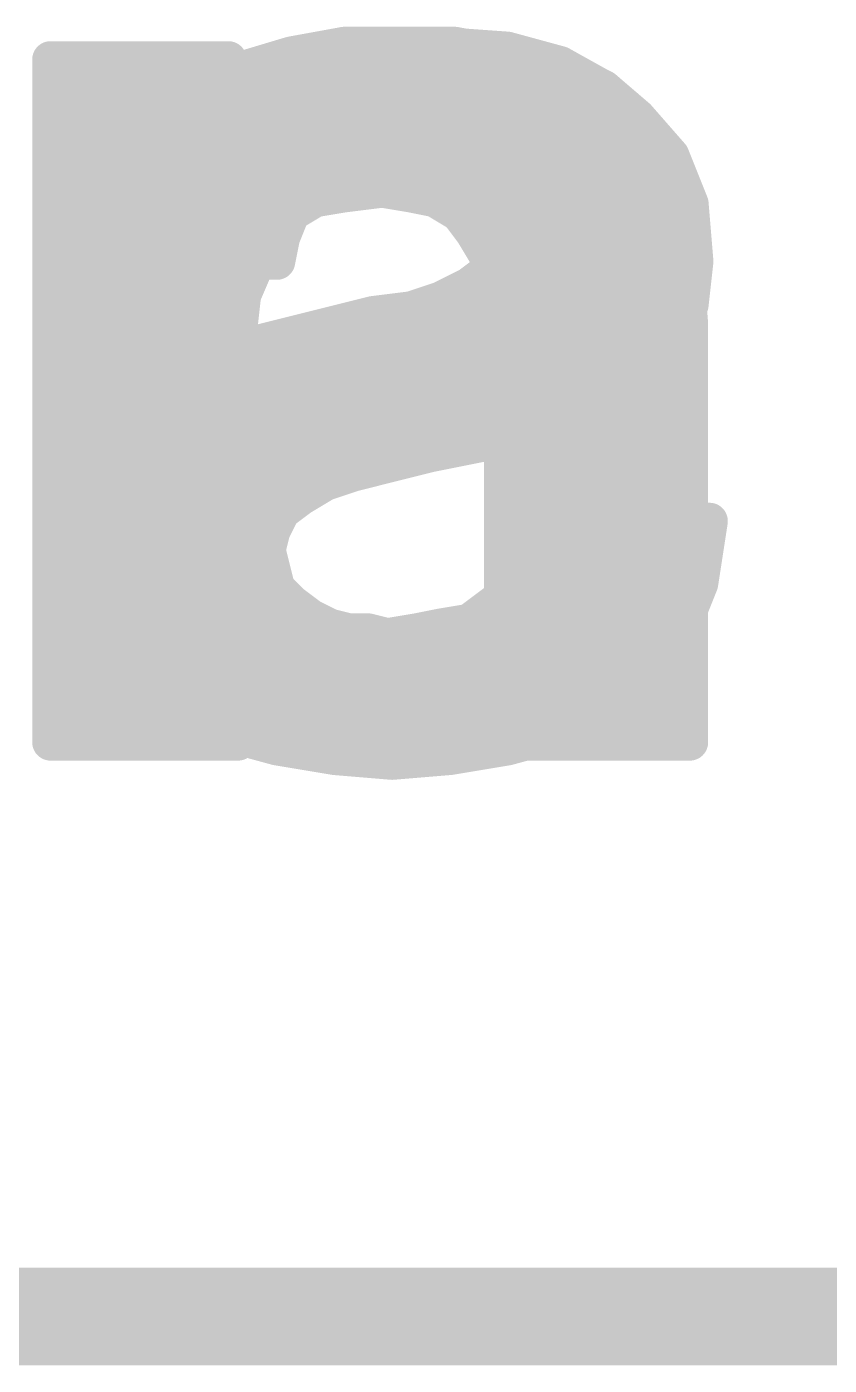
# Model space of a CAD drawing. Extents: x -22 to 88, y -20 to 45.
# Drawn here: x 19.222 to 20.891, y -0.102 to 2.682 of the extents above; entities that cross this region are included whole.
import ezdxf

# ---------------------------------------------------------------- set-up
doc = ezdxf.new("R2010")
doc.units = 0
for name, color, linetype in [('1', 12, 'CONTINUOUS'), ('16', 132, 'CONTINUOUS'), ('20', 53, 'CONTINUOUS'), ('21', 41, 'CONTINUOUS'), ('22', 40, 'CONTINUOUS')]:
    doc.layers.add(name, color=color, linetype=linetype)

msp = doc.modelspace()

# ---------------------------------------------------------------- linework, layer by layer
at = {"layer": '1', "const_width": 0.1524}
msp.add_lwpolyline([(28.752, 0), (1.778, 0)], dxfattribs=at)
at = {"layer": '16', "const_width": 0.1524}
msp.add_lwpolyline([(28.702, 0), (1.778, 0)], dxfattribs=at)
at = {"layer": '20', "const_width": 0.2032}
msp.add_lwpolyline([(28.702, 0), (1.778, 0)], dxfattribs=at)
at = {"layer": '21', "const_width": 0.0762}
for points in [[(19.961, 2.634), (20.021, 2.644)], [(20.021, 2.644), (20.081, 2.644)], [(20.081, 2.644), (20.221, 2.634)], [(19.271, 2.614), (19.641, 2.614)], [(19.271, 2.434), (19.271, 2.614)], [(19.641, 2.614), (19.641, 2.414)], [(19.841, 2.594), (19.901, 2.614)], [(19.901, 2.614), (19.961, 2.634)], [(20.221, 2.634), (20.331, 2.604)], [(19.271, 2.5908), (19.641, 2.5908)], [(19.781, 2.554), (19.841, 2.594)], [(19.8362, 2.5908), (20.3548, 2.5908)], [(20.331, 2.604), (20.421, 2.554)], [(19.731, 2.514), (19.781, 2.554)], [(20.421, 2.554), (20.491, 2.484)], [(19.271, 2.5146), (19.641, 2.5146)], [(19.691, 2.474), (19.731, 2.514)], [(19.7318, 2.5146), (20.4604, 2.5146)], [(19.651, 2.414), (19.691, 2.474)], [(20.491, 2.484), (20.541, 2.404)], [(19.271, 2.4384), (19.641, 2.4384)], [(19.271, 1.194), (19.271, 2.434)], [(19.641, 2.414), (19.651, 2.414)], [(19.6673, 2.4384), (20.5195, 2.4384)], [(20.541, 2.404), (20.571, 2.304)], [(19.271, 2.3622), (20.5535, 2.3622)], [(19.881, 2.334), (19.821, 2.324)], [(19.961, 2.344), (19.881, 2.334)], [(20.021, 2.334), (19.961, 2.344)], [(20.071, 2.324), (20.021, 2.334)], [(19.821, 2.324), (19.771, 2.294)], [(20.121, 2.294), (20.071, 2.324)], [(20.571, 2.304), (20.591, 2.194)], [(19.271, 2.286), (19.7646, 2.286)], [(19.771, 2.294), (19.731, 2.244)], [(20.151, 2.254), (20.121, 2.294)], [(20.127, 2.286), (20.5743, 2.286)], [(20.181, 2.204), (20.151, 2.254)], [(19.731, 2.244), (19.701, 2.194)], [(19.271, 2.2098), (19.7105, 2.2098)], [(19.701, 2.194), (19.671, 2.124)], [(20.1775, 2.2098), (20.5881, 2.2098)], [(20.191, 2.144), (20.181, 2.204)], [(20.591, 2.194), (20.601, 2.064)], [(19.271, 2.1336), (19.6751, 2.1336)], [(20.201, 2.074), (20.191, 2.144)], [(20.1925, 2.1336), (20.5956, 2.1336)], [(19.671, 2.124), (19.661, 2.034)], [(19.271, 2.0574), (19.6636, 2.0574)], [(20.211, 1.994), (20.201, 2.074)], [(20.2031, 2.0574), (20.601, 2.0574)], [(20.601, 2.064), (20.601, 1.194)], [(19.661, 2.034), (19.661, 1.194)], [(19.271, 1.9812), (19.661, 1.9812)], [(20.211, 1.194), (20.211, 1.994)], [(20.211, 1.9812), (20.601, 1.9812)], [(19.271, 1.905), (19.661, 1.905)], [(20.211, 1.905), (20.601, 1.905)], [(19.271, 1.8288), (19.661, 1.8288)], [(20.211, 1.8288), (20.601, 1.8288)], [(19.271, 1.7526), (19.661, 1.7526)], [(20.211, 1.7526), (20.601, 1.7526)], [(19.271, 1.6764), (19.661, 1.6764)], [(20.211, 1.6764), (20.601, 1.6764)], [(19.271, 1.6002), (19.661, 1.6002)], [(20.211, 1.6002), (20.601, 1.6002)], [(19.271, 1.524), (19.661, 1.524)], [(20.211, 1.524), (20.601, 1.524)], [(19.271, 1.4478), (19.661, 1.4478)], [(20.211, 1.4478), (20.601, 1.4478)], [(19.271, 1.3716), (19.661, 1.3716)], [(20.211, 1.3716), (20.601, 1.3716)], [(19.271, 1.2954), (19.661, 1.2954)], [(20.211, 1.2954), (20.601, 1.2954)], [(19.271, 1.2192), (19.661, 1.2192)], [(20.211, 1.2192), (20.601, 1.2192)], [(19.661, 1.194), (19.271, 1.194)], [(20.601, 1.194), (20.211, 1.194)]]:
    msp.add_lwpolyline(points, dxfattribs=at)
at = {"layer": '21', "const_width": 0.0381}
for points in [[(20.021, 2.6631, 1), (20.021, 2.625)], [(20.0241, 2.6252, 1), (20.0179, 2.6628)], [(20.0824, 2.663, 1), (20.0796, 2.625)], [(20.081, 2.625, 1), (20.081, 2.6631)], [(19.271, 2.6331, 1), (19.271, 2.595)], [(19.2901, 2.614, 1), (19.252, 2.614)], [(19.6601, 2.614, 1), (19.622, 2.614)], [(19.641, 2.595, 1), (19.641, 2.6331)], [(19.895, 2.6321, 1), (19.907, 2.5959)], [(19.907, 2.5959, 1), (19.895, 2.6321)], [(19.9579, 2.6528, 1), (19.9641, 2.6152)], [(19.967, 2.6159, 1), (19.955, 2.6521)], [(20.226, 2.6524, 1), (20.216, 2.6156)], [(20.2196, 2.615, 1), (20.2224, 2.653)], [(19.271, 2.6099, 1), (19.271, 2.5718)], [(19.641, 2.5718, 1), (19.641, 2.6099)], [(19.8362, 2.6099, 1), (19.8362, 2.5718)], [(19.835, 2.6121, 1), (19.847, 2.5759)], [(19.8516, 2.5781, 1), (19.8304, 2.6099)], [(20.3403, 2.6207, 1), (20.3217, 2.5873)], [(20.326, 2.5856, 1), (20.336, 2.6224)], [(20.3548, 2.5718, 1), (20.3548, 2.6099)], [(19.7704, 2.5699, 1), (19.7916, 2.5381)], [(19.7929, 2.5391, 1), (19.7691, 2.5689)], [(20.4345, 2.5675, 1), (20.4075, 2.5405)], [(20.4117, 2.5373, 1), (20.4303, 2.5707)], [(19.271, 2.5337, 1), (19.271, 2.4956)], [(19.641, 2.4956, 1), (19.641, 2.5337)], [(19.7191, 2.5289, 1), (19.7429, 2.4991)], [(19.7318, 2.5337, 1), (19.7318, 2.4956)], [(19.7445, 2.5005, 1), (19.7175, 2.5275)], [(20.4604, 2.4956, 1), (20.4604, 2.5337)], [(19.6775, 2.4875, 1), (19.7045, 2.4605)], [(19.7069, 2.4634, 1), (19.6751, 2.4846)], [(20.5072, 2.4941, 1), (20.4748, 2.4739)], [(20.4775, 2.4705, 1), (20.5045, 2.4975)], [(19.271, 2.4575, 1), (19.271, 2.4194)], [(19.2901, 2.434, 1), (19.252, 2.434)], [(19.252, 2.434, 1), (19.2901, 2.434)], [(19.641, 2.4331, 1), (19.641, 2.395)], [(19.641, 2.4194, 1), (19.641, 2.4575)], [(19.6673, 2.4575, 1), (19.6673, 2.4194)], [(19.651, 2.395, 1), (19.651, 2.4331)], [(20.5195, 2.4194, 1), (20.5195, 2.4575)], [(19.622, 2.414, 1), (19.6601, 2.414)], [(19.6351, 2.4246, 1), (19.6669, 2.4034)], [(20.5592, 2.4095, 1), (20.5228, 2.3985)], [(20.5248, 2.3939, 1), (20.5572, 2.4141)], [(19.271, 2.3813, 1), (19.271, 2.3432)], [(20.5535, 2.3432, 1), (20.5535, 2.3813)], [(19.8786, 2.3529, 1), (19.8834, 2.3151)], [(19.8841, 2.3152, 1), (19.8779, 2.3528)], [(19.9641, 2.3628, 1), (19.9579, 2.3252)], [(19.9634, 2.3251, 1), (19.9586, 2.3629)], [(20.0247, 2.3527, 1), (20.0173, 2.3153)], [(20.0179, 2.3152, 1), (20.0241, 2.3528)], [(19.8179, 2.3428, 1), (19.8241, 2.3052)], [(19.8308, 2.3077, 1), (19.8112, 2.3403)], [(20.0808, 2.3403, 1), (20.0612, 2.3077)], [(20.0673, 2.3053, 1), (20.0747, 2.3427)], [(20.5897, 2.3074, 1), (20.5523, 2.3006)], [(19.271, 2.3051, 1), (19.271, 2.267)], [(19.7612, 2.3103, 1), (19.7808, 2.2777)], [(19.7859, 2.2821, 1), (19.7561, 2.3059)], [(19.7646, 2.267, 1), (19.7646, 2.3051)], [(20.1362, 2.3054, 1), (20.1058, 2.2826)], [(20.127, 2.3051, 1), (20.127, 2.267)], [(20.1112, 2.2777, 1), (20.1308, 2.3103)], [(20.5528, 2.2985, 1), (20.5892, 2.3095)], [(20.5743, 2.267, 1), (20.5743, 2.3051)], [(20.1673, 2.2638, 1), (20.1347, 2.2442)], [(20.1358, 2.2426, 1), (20.1662, 2.2654)], [(19.7161, 2.2559, 1), (19.7459, 2.2321)], [(19.7473, 2.2342, 1), (19.7147, 2.2538)], [(19.271, 2.2288, 1), (19.271, 2.1907)], [(19.7185, 2.1865, 1), (19.6835, 2.2015)], [(19.7105, 2.1907, 1), (19.7105, 2.2288)], [(20.1775, 2.2288, 1), (20.1775, 2.1907)], [(20.1998, 2.2071, 1), (20.1622, 2.2009)], [(20.1647, 2.1942, 1), (20.1973, 2.2138)], [(20.61, 2.1955, 1), (20.572, 2.1925)], [(20.5881, 2.1907, 1), (20.5881, 2.2288)], [(19.6847, 2.2038, 1), (19.7173, 2.1842)], [(20.5723, 2.1906, 1), (20.6097, 2.1974)], [(19.271, 2.1526, 1), (19.271, 2.1145)], [(19.6751, 2.1145, 1), (19.6751, 2.1526)], [(20.2099, 2.1467, 1), (20.1721, 2.1413)], [(20.1925, 2.1526, 1), (20.1925, 2.1145)], [(20.5956, 2.1145, 1), (20.5956, 2.1526)], [(19.6535, 2.1315, 1), (19.6885, 2.1165)], [(19.6899, 2.1219, 1), (19.6521, 2.1261)], [(20.1722, 2.1409, 1), (20.2098, 2.1471)], [(19.271, 2.0764, 1), (19.271, 2.0383)], [(19.6636, 2.0383, 1), (19.6636, 2.0764)], [(20.2199, 2.0764, 1), (20.1821, 2.0716)], [(20.1821, 2.0713, 1), (20.2199, 2.0767)], [(20.2031, 2.0764, 1), (20.2031, 2.0383)], [(20.6201, 2.064, 1), (20.582, 2.064)], [(20.601, 2.0383, 1), (20.601, 2.0764)], [(19.6801, 2.034, 1), (19.642, 2.034)], [(20.582, 2.0625, 1), (20.62, 2.0655)], [(19.6421, 2.0361, 1), (19.6799, 2.0319)], [(19.271, 2.0002, 1), (19.271, 1.9622)], [(19.661, 1.9622, 1), (19.661, 2.0002)], [(20.2301, 1.994, 1), (20.192, 1.994)], [(20.211, 2.0002, 1), (20.211, 1.9622)], [(20.1921, 1.9916, 1), (20.2299, 1.9964)], [(20.601, 1.9622, 1), (20.601, 2.0002)], [(19.271, 1.9241, 1), (19.271, 1.886)], [(19.661, 1.886, 1), (19.661, 1.9241)], [(20.211, 1.9241, 1), (20.211, 1.886)], [(20.601, 1.886, 1), (20.601, 1.9241)], [(19.271, 1.8478, 1), (19.271, 1.8097)], [(19.661, 1.8097, 1), (19.661, 1.8478)], [(20.211, 1.8478, 1), (20.211, 1.8097)], [(20.601, 1.8097, 1), (20.601, 1.8478)], [(19.271, 1.7717, 1), (19.271, 1.7336)], [(19.661, 1.7336, 1), (19.661, 1.7717)], [(20.211, 1.7717, 1), (20.211, 1.7336)], [(20.601, 1.7336, 1), (20.601, 1.7717)], [(19.271, 1.6955, 1), (19.271, 1.6574)], [(19.661, 1.6574, 1), (19.661, 1.6955)], [(20.211, 1.6955, 1), (20.211, 1.6574)], [(20.601, 1.6574, 1), (20.601, 1.6955)], [(19.271, 1.6193, 1), (19.271, 1.5812)], [(19.661, 1.5812, 1), (19.661, 1.6193)], [(20.211, 1.6193, 1), (20.211, 1.5812)], [(20.601, 1.5812, 1), (20.601, 1.6193)], [(19.271, 1.5431, 1), (19.271, 1.505)], [(19.661, 1.505, 1), (19.661, 1.5431)], [(20.211, 1.5431, 1), (20.211, 1.505)], [(20.601, 1.505, 1), (20.601, 1.5431)], [(19.271, 1.4668, 1), (19.271, 1.4287)], [(19.661, 1.4287, 1), (19.661, 1.4668)], [(20.211, 1.4668, 1), (20.211, 1.4287)], [(20.601, 1.4287, 1), (20.601, 1.4668)], [(19.271, 1.3907, 1), (19.271, 1.3526)], [(19.661, 1.3526, 1), (19.661, 1.3907)], [(20.211, 1.3907, 1), (20.211, 1.3526)], [(20.601, 1.3526, 1), (20.601, 1.3907)], [(19.271, 1.3145, 1), (19.271, 1.2764)], [(19.661, 1.2764, 1), (19.661, 1.3145)], [(20.211, 1.3145, 1), (20.211, 1.2764)], [(20.601, 1.2764, 1), (20.601, 1.3145)], [(19.271, 1.2383, 1), (19.271, 1.2002)], [(19.661, 1.2002, 1), (19.661, 1.2383)], [(20.211, 1.2383, 1), (20.211, 1.2002)], [(20.601, 1.2002, 1), (20.601, 1.2383)], [(19.271, 1.213, 1), (19.271, 1.1749)], [(19.661, 1.1749, 1), (19.661, 1.213)], [(20.211, 1.213, 1), (20.211, 1.1749)], [(20.601, 1.1749, 1), (20.601, 1.213)], [(19.252, 1.194, 1), (19.2901, 1.194)], [(19.642, 1.194, 1), (19.6801, 1.194)], [(20.192, 1.194, 1), (20.2301, 1.194)], [(20.582, 1.194, 1), (20.6201, 1.194)]]:
    msp.add_lwpolyline(points, format="xyb", dxfattribs=at)
at = {"layer": '22', "const_width": 0.0762}
for points in [[(19.882, 2.644), (19.772, 2.624)], [(20.112, 2.644), (19.882, 2.644)], [(20.222, 2.624), (20.112, 2.644)], [(19.772, 2.624), (19.672, 2.594)], [(20.322, 2.604), (20.222, 2.624)], [(19.672, 2.594), (19.582, 2.554)], [(19.6648, 2.5908), (20.3484, 2.5908)], [(20.422, 2.554), (20.322, 2.604)], [(19.582, 2.554), (19.502, 2.494)], [(20.492, 2.494), (20.422, 2.554)], [(19.5295, 2.5146), (20.468, 2.5146)], [(19.502, 2.494), (19.442, 2.414)], [(20.562, 2.414), (20.492, 2.494)], [(19.442, 2.414), (19.392, 2.314)], [(19.4603, 2.4384), (20.5406, 2.4384)], [(20.602, 2.314), (20.562, 2.414)], [(19.862, 2.364), (19.912, 2.384)], [(19.912, 2.384), (20.082, 2.384)], [(20.082, 2.384), (20.112, 2.374)], [(19.4161, 2.3622), (19.8584, 2.3622)], [(19.822, 2.344), (19.862, 2.364)], [(20.112, 2.374), (20.152, 2.364)], [(20.152, 2.364), (20.182, 2.354)], [(20.1574, 2.3622), (20.5827, 2.3622)], [(19.792, 2.324), (19.822, 2.344)], [(20.182, 2.354), (20.202, 2.324)], [(19.392, 2.314), (19.372, 2.194)], [(19.772, 2.294), (19.792, 2.324)], [(20.202, 2.324), (20.222, 2.294)], [(20.612, 2.194), (20.602, 2.314)], [(19.3873, 2.286), (19.7688, 2.286)], [(19.752, 2.244), (19.772, 2.294)], [(20.222, 2.294), (20.222, 2.254)], [(20.222, 2.286), (20.6043, 2.286)], [(20.222, 2.254), (20.212, 2.214)], [(19.742, 2.194), (19.752, 2.244)], [(19.372, 2.194), (19.742, 2.194)], [(19.3746, 2.2098), (19.7452, 2.2098)], [(20.212, 2.214), (20.182, 2.174)], [(20.2089, 2.2098), (20.6107, 2.2098)], [(20.602, 2.104), (20.612, 2.194)], [(20.182, 2.174), (20.142, 2.144)], [(20.142, 2.144), (20.082, 2.114)], [(20.1212, 2.1336), (20.6053, 2.1336)], [(20.082, 2.114), (20.022, 2.094)], [(19.942, 2.084), (19.862, 2.064)], [(20.022, 2.094), (19.942, 2.084)], [(20.572, 2.034), (20.602, 2.104)], [(19.862, 2.064), (19.782, 2.044)], [(19.8356, 2.0574), (20.582, 2.0574)], [(19.702, 2.024), (19.612, 2.004)], [(19.782, 2.044), (19.702, 2.024)], [(20.532, 1.974), (20.572, 2.034)], [(19.612, 2.004), (19.542, 1.964)], [(19.5721, 1.9812), (20.5368, 1.9812)], [(20.472, 1.934), (20.532, 1.974)], [(19.542, 1.964), (19.472, 1.924)], [(19.472, 1.924), (19.412, 1.874)], [(20.402, 1.894), (20.472, 1.934)], [(19.4492, 1.905), (20.4213, 1.905)], [(20.332, 1.864), (20.402, 1.894)], [(19.412, 1.874), (19.372, 1.814)], [(20.252, 1.834), (20.332, 1.864)], [(19.3819, 1.8288), (20.2286, 1.8288)], [(20.162, 1.814), (20.252, 1.834)], [(19.372, 1.814), (19.342, 1.744)], [(20.062, 1.794), (20.162, 1.814)], [(19.902, 1.754), (19.982, 1.774)], [(19.982, 1.774), (20.062, 1.794)], [(19.342, 1.744), (19.332, 1.654)], [(19.3457, 1.7526), (19.8978, 1.7526)], [(19.842, 1.734), (19.902, 1.754)], [(19.792, 1.704), (19.842, 1.734)], [(19.752, 1.674), (19.792, 1.704)], [(19.3345, 1.6764), (19.7552, 1.6764)], [(19.732, 1.634), (19.752, 1.674)], [(19.332, 1.654), (19.352, 1.524)], [(19.722, 1.594), (19.732, 1.634)], [(20.272, 1.654), (20.272, 1.594)], [(20.322, 1.654), (20.272, 1.654)], [(20.642, 1.654), (20.322, 1.654)], [(20.622, 1.524), (20.642, 1.654)], [(19.3403, 1.6002), (19.7235, 1.6002)], [(19.732, 1.554), (19.722, 1.594)], [(20.272, 1.594), (20.252, 1.544)], [(20.272, 1.6002), (20.6337, 1.6002)], [(19.742, 1.514), (19.732, 1.554)], [(19.352, 1.524), (19.392, 1.414)], [(19.352, 1.524), (19.7395, 1.524)], [(20.252, 1.544), (20.222, 1.504)], [(20.237, 1.524), (20.622, 1.524)], [(20.582, 1.424), (20.622, 1.524)], [(19.772, 1.484), (19.742, 1.514)], [(20.222, 1.504), (20.182, 1.474)], [(19.812, 1.454), (19.772, 1.484)], [(20.182, 1.474), (20.142, 1.444)], [(19.3797, 1.4478), (19.8244, 1.4478)], [(19.852, 1.434), (19.812, 1.454)], [(20.142, 1.444), (20.082, 1.434)], [(20.1471, 1.4478), (20.5915, 1.4478)], [(19.392, 1.414), (19.452, 1.334)], [(19.892, 1.424), (19.852, 1.434)], [(19.932, 1.424), (19.892, 1.424)], [(19.972, 1.414), (19.932, 1.424)], [(20.032, 1.424), (19.972, 1.414)], [(20.082, 1.434), (20.032, 1.424)], [(20.512, 1.334), (20.582, 1.424)], [(19.4238, 1.3716), (20.5412, 1.3716)], [(19.452, 1.334), (19.532, 1.264)], [(20.432, 1.264), (20.512, 1.334)], [(19.4961, 1.2954), (20.4679, 1.2954)], [(19.532, 1.264), (19.632, 1.214)], [(20.332, 1.214), (20.432, 1.264)], [(19.6216, 1.2192), (20.3424, 1.2192)], [(19.632, 1.214), (19.742, 1.184)], [(20.222, 1.184), (20.332, 1.214)], [(19.742, 1.184), (19.862, 1.164)], [(19.862, 1.164), (19.982, 1.154)], [(19.982, 1.154), (20.102, 1.164)], [(20.102, 1.164), (20.222, 1.184)]]:
    msp.add_lwpolyline(points, dxfattribs=at)
at = {"layer": '22', "const_width": 0.0381}
for points in [[(19.882, 2.6631, 1), (19.882, 2.625)], [(19.8854, 2.6253, 1), (19.8786, 2.6627)], [(20.1154, 2.6627, 1), (20.1086, 2.6253)], [(20.112, 2.625, 1), (20.112, 2.6631)], [(19.7686, 2.6427, 1), (19.7754, 2.6053)], [(19.7775, 2.6058, 1), (19.7665, 2.6422)], [(20.2257, 2.6427, 1), (20.2183, 2.6053)], [(20.2186, 2.6053, 1), (20.2254, 2.6427)], [(19.6648, 2.6099, 1), (19.6648, 2.5718)], [(19.6665, 2.6122, 1), (19.6775, 2.5758)], [(19.6797, 2.5766, 1), (19.6643, 2.6114)], [(20.3305, 2.621, 1), (20.3135, 2.587)], [(20.3183, 2.5853, 1), (20.3257, 2.6227)], [(20.3484, 2.5718, 1), (20.3484, 2.6099)], [(19.5743, 2.5714, 1), (19.5897, 2.5366)], [(19.5934, 2.5388, 1), (19.5706, 2.5692)], [(20.4344, 2.5685, 1), (20.4096, 2.5395)], [(20.4135, 2.537, 1), (20.4305, 2.571)], [(19.5295, 2.5337, 1), (19.5295, 2.4956)], [(20.468, 2.4956, 1), (20.468, 2.5337)], [(19.4906, 2.5092, 1), (19.5134, 2.4788)], [(19.5172, 2.4826, 1), (19.4868, 2.5054)], [(20.5063, 2.5065, 1), (20.4777, 2.4815)], [(20.4796, 2.4795, 1), (20.5044, 2.5085)], [(19.459, 2.4055, 1), (19.425, 2.4225)], [(19.4603, 2.4575, 1), (19.4603, 2.4194)], [(20.5406, 2.4194, 1), (20.5406, 2.4575)], [(20.5797, 2.4211, 1), (20.5443, 2.4069)], [(19.4268, 2.4254, 1), (19.4572, 2.4026)], [(19.912, 2.403, 1), (19.912, 2.3649)], [(19.9191, 2.3663, 1), (19.9049, 2.4017)], [(20.088, 2.4021, 1), (20.076, 2.3659)], [(20.082, 2.3649, 1), (20.082, 2.403)], [(20.5477, 2.4015, 1), (20.5763, 2.4265)], [(19.4161, 2.3813, 1), (19.4161, 2.3432)], [(19.8549, 2.3817, 1), (19.8691, 2.3463)], [(19.8705, 2.347, 1), (19.8535, 2.381)], [(19.8584, 2.3432, 1), (19.8584, 2.3813)], [(20.1166, 2.3925, 1), (20.1074, 2.3555)], [(20.106, 2.3559, 1), (20.118, 2.3921)], [(20.158, 2.3821, 1), (20.146, 2.3459)], [(20.1574, 2.3813, 1), (20.1574, 2.3432)], [(20.1474, 2.3455, 1), (20.1566, 2.3825)], [(20.5827, 2.3432, 1), (20.5827, 2.3813)], [(19.8135, 2.361, 1), (19.8305, 2.327)], [(19.8326, 2.3281, 1), (19.8114, 2.3599)], [(20.1979, 2.3646, 1), (20.1661, 2.3434)], [(20.176, 2.3359, 1), (20.188, 2.3721)], [(19.375, 2.3225, 1), (19.409, 2.3055)], [(19.4108, 2.3109, 1), (19.3732, 2.3171)], [(19.7814, 2.3399, 1), (19.8026, 2.3081)], [(19.8079, 2.3134, 1), (19.7761, 2.3346)], [(20.2179, 2.3346, 1), (20.1861, 2.3134)], [(20.1861, 2.3134, 1), (20.2179, 2.3346)], [(20.621, 2.3156, 1), (20.583, 2.3124)], [(20.5843, 2.3069, 1), (20.6197, 2.3211)], [(19.3873, 2.3051, 1), (19.3873, 2.267)], [(19.7561, 2.3046, 1), (19.7879, 2.2834)], [(19.7897, 2.2869, 1), (19.7543, 2.3011)], [(19.7688, 2.267, 1), (19.7688, 2.3051)], [(20.2411, 2.294, 1), (20.203, 2.294)], [(20.222, 2.3051, 1), (20.222, 2.267)], [(20.2061, 2.2834, 1), (20.2379, 2.3046)], [(20.6043, 2.267, 1), (20.6043, 2.3051)], [(20.2405, 2.2494, 1), (20.2035, 2.2586)], [(19.7343, 2.2511, 1), (19.7697, 2.2369)], [(19.7707, 2.2403, 1), (19.7333, 2.2477)], [(20.203, 2.254, 1), (20.2411, 2.254)], [(19.372, 2.213, 1), (19.372, 2.1749)], [(19.3746, 2.2288, 1), (19.3746, 2.1907)], [(19.742, 2.1749, 1), (19.742, 2.213)], [(19.7452, 2.1907, 1), (19.7452, 2.2288)], [(20.2089, 2.2288, 1), (20.2089, 2.1907)], [(20.1935, 2.2186, 1), (20.2305, 2.2094)], [(20.2272, 2.2026, 1), (20.1968, 2.2254)], [(20.6309, 2.1919, 1), (20.5931, 2.1961)], [(20.6107, 2.1907, 1), (20.6107, 2.2288)], [(19.3532, 2.1971, 1), (19.3908, 2.1909)], [(19.7233, 2.1977, 1), (19.7607, 2.1903)], [(20.1668, 2.1854, 1), (20.1972, 2.1626)], [(20.1934, 2.1588, 1), (20.1706, 2.1892)], [(20.593, 2.1924, 1), (20.631, 2.1956)], [(20.1212, 2.1526, 1), (20.1212, 2.1145)], [(20.1306, 2.1592, 1), (20.1534, 2.1288)], [(20.1505, 2.127, 1), (20.1335, 2.161)], [(20.6053, 2.1145, 1), (20.6053, 2.1526)], [(20.0735, 2.131, 1), (20.0905, 2.097)], [(20.088, 2.0959, 1), (20.076, 2.1321)], [(19.9396, 2.1029, 1), (19.9444, 2.0651)], [(19.9466, 2.0655, 1), (19.9374, 2.1025)], [(20.016, 2.1121, 1), (20.028, 2.0759)], [(20.0244, 2.0751, 1), (20.0196, 2.1129)], [(20.5831, 2.1061, 1), (20.6209, 2.1019)], [(20.6195, 2.0965, 1), (20.5845, 2.1115)], [(19.8356, 2.0764, 1), (19.8356, 2.0383)], [(19.8574, 2.0825, 1), (19.8666, 2.0455)], [(19.8666, 2.0455, 1), (19.8574, 2.0825)], [(20.582, 2.0383, 1), (20.582, 2.0764)], [(19.6974, 2.0425, 1), (19.7066, 2.0055)], [(19.7061, 2.0054, 1), (19.6979, 2.0426)], [(19.7774, 2.0625, 1), (19.7866, 2.0255)], [(19.7866, 2.0255, 1), (19.7774, 2.0625)], [(20.5545, 2.0415, 1), (20.5895, 2.0265)], [(20.5879, 2.0234, 1), (20.5561, 2.0446)], [(19.6079, 2.0226, 1), (19.6161, 1.9854)], [(19.6215, 1.9875, 1), (19.6025, 2.0205)], [(19.5721, 2.0002, 1), (19.5721, 1.9622)], [(20.5426, 1.9581, 1), (20.5214, 1.9899)], [(20.5368, 1.9622, 1), (20.5368, 2.0002)], [(19.5325, 1.9805, 1), (19.5515, 1.9475)], [(19.5515, 1.9475, 1), (19.5325, 1.9805)], [(20.5161, 1.9846, 1), (20.5479, 1.9634)], [(19.4625, 1.9405, 1), (19.4815, 1.9075)], [(19.4842, 1.9094, 1), (19.4598, 1.9386)], [(20.4614, 1.9499, 1), (20.4826, 1.9181)], [(20.4815, 1.9175, 1), (20.4625, 1.9505)], [(19.4492, 1.9241, 1), (19.4492, 1.886)], [(20.3925, 1.9105, 1), (20.4115, 1.8775)], [(20.4095, 1.8765, 1), (20.3945, 1.9115)], [(20.4213, 1.886, 1), (20.4213, 1.9241)], [(19.3998, 1.8886, 1), (19.4242, 1.8594)], [(19.4279, 1.8634, 1), (19.3961, 1.8846)], [(20.3245, 1.8815, 1), (20.3395, 1.8465)], [(20.3387, 1.8462, 1), (20.3253, 1.8818)], [(19.3819, 1.8478, 1), (19.3819, 1.8097)], [(20.2286, 1.8097, 1), (20.2286, 1.8478)], [(20.2453, 1.8518, 1), (20.2587, 1.8162)], [(20.2561, 1.8154, 1), (20.2479, 1.8526)], [(19.3561, 1.8246, 1), (19.3879, 1.8034)], [(19.3895, 1.8065, 1), (19.3545, 1.8215)], [(20.1579, 1.8326, 1), (20.1661, 1.7954)], [(20.1657, 1.7953, 1), (20.1583, 1.8327)], [(19.9774, 1.7925, 1), (19.9866, 1.7555)], [(19.9866, 1.7555, 1), (19.9774, 1.7925)], [(20.0583, 1.8127, 1), (20.0657, 1.7753)], [(20.0666, 1.7755, 1), (20.0574, 1.8125)], [(19.3609, 1.7419, 1), (19.3231, 1.7461)], [(19.3457, 1.7717, 1), (19.3457, 1.7336)], [(19.8974, 1.7725, 1), (19.9066, 1.7355)], [(19.908, 1.7359, 1), (19.896, 1.7721)], [(19.8978, 1.7336, 1), (19.8978, 1.7717)], [(19.3245, 1.7515, 1), (19.3595, 1.7365)], [(19.836, 1.7521, 1), (19.848, 1.7159)], [(19.8518, 1.7177, 1), (19.8322, 1.7503)], [(19.7822, 1.7203, 1), (19.8018, 1.6877)], [(19.8034, 1.6888, 1), (19.7806, 1.7192)], [(19.3345, 1.6955, 1), (19.3345, 1.6574)], [(19.7406, 1.6892, 1), (19.7634, 1.6588)], [(19.769, 1.6655, 1), (19.735, 1.6825)], [(19.7552, 1.6574, 1), (19.7552, 1.6955)], [(19.3508, 1.6569, 1), (19.3132, 1.6511)], [(19.3131, 1.6561, 1), (19.3509, 1.6519)], [(19.7505, 1.6294, 1), (19.7135, 1.6386)], [(20.272, 1.6731, 1), (20.272, 1.635)], [(20.2911, 1.654, 1), (20.253, 1.654)], [(20.322, 1.6731, 1), (20.322, 1.635)], [(20.322, 1.635, 1), (20.322, 1.6731)], [(20.6608, 1.6511, 1), (20.6232, 1.6569)], [(20.642, 1.635, 1), (20.642, 1.6731)], [(19.715, 1.6425, 1), (19.749, 1.6255)], [(19.3403, 1.6193, 1), (19.3403, 1.5812)], [(19.7405, 1.5986, 1), (19.7035, 1.5894)], [(19.7035, 1.5986, 1), (19.7405, 1.5894)], [(19.7235, 1.5812, 1), (19.7235, 1.6193)], [(20.272, 1.6193, 1), (20.272, 1.5812)], [(20.2897, 1.5869, 1), (20.2543, 1.6011)], [(20.6337, 1.5812, 1), (20.6337, 1.6193)], [(19.7505, 1.5586, 1), (19.7135, 1.5494)], [(20.253, 1.594, 1), (20.2911, 1.594)], [(19.3699, 1.5305, 1), (19.3341, 1.5175)], [(19.352, 1.5431, 1), (19.352, 1.505)], [(19.7135, 1.5494, 1), (19.7505, 1.5586)], [(19.7395, 1.505, 1), (19.7395, 1.5431)], [(20.237, 1.5431, 1), (20.237, 1.505)], [(20.2343, 1.5511, 1), (20.2697, 1.5369)], [(20.2672, 1.5326, 1), (20.2368, 1.5554)], [(20.6397, 1.5169, 1), (20.6043, 1.5311)], [(20.622, 1.505, 1), (20.622, 1.5431)], [(19.3332, 1.5211, 1), (19.3708, 1.5269)], [(19.7555, 1.5275, 1), (19.7285, 1.5005)], [(19.7235, 1.5094, 1), (19.7605, 1.5186)], [(20.2068, 1.5154, 1), (20.2372, 1.4926)], [(20.2334, 1.4888, 1), (20.2106, 1.5192)], [(20.6032, 1.5269, 1), (20.6408, 1.5211)], [(19.7834, 1.4992, 1), (19.7606, 1.4688)], [(19.7585, 1.4705, 1), (19.7855, 1.4975)], [(20.1706, 1.4892, 1), (20.1934, 1.4588)], [(20.1934, 1.4588, 1), (20.1706, 1.4892)], [(19.3797, 1.4668, 1), (19.3797, 1.4287)], [(19.8205, 1.471, 1), (19.8035, 1.437)], [(19.8006, 1.4388, 1), (19.8234, 1.4692)], [(19.8244, 1.4287, 1), (19.8244, 1.4668)], [(20.1306, 1.4592, 1), (20.1534, 1.4288)], [(20.1471, 1.4668, 1), (20.1471, 1.4287)], [(20.1451, 1.4252, 1), (20.1389, 1.4628)], [(20.5915, 1.4287, 1), (20.5915, 1.4668)], [(19.4072, 1.4254, 1), (19.3768, 1.4026)], [(19.8566, 1.4525, 1), (19.8474, 1.4155)], [(19.8435, 1.417, 1), (19.8605, 1.451)], [(19.892, 1.4431, 1), (19.892, 1.405)], [(19.8874, 1.4055, 1), (19.8966, 1.4425)], [(19.9366, 1.4425, 1), (19.9274, 1.4055)], [(19.932, 1.405, 1), (19.932, 1.4431)], [(19.9689, 1.4328, 1), (19.9751, 1.3952)], [(19.9674, 1.3955, 1), (19.9766, 1.4325)], [(20.0283, 1.4427, 1), (20.0357, 1.4053)], [(20.0351, 1.4052, 1), (20.0289, 1.4428)], [(20.0789, 1.4528, 1), (20.0851, 1.4152)], [(20.0857, 1.4153, 1), (20.0783, 1.4527)], [(20.5643, 1.4311, 1), (20.5997, 1.4169)], [(20.597, 1.4123, 1), (20.567, 1.4357)], [(19.3741, 1.4075, 1), (19.4099, 1.4205)], [(19.4238, 1.3907, 1), (19.4238, 1.3526)], [(20.5412, 1.3526, 1), (20.5412, 1.3907)], [(19.4645, 1.3483, 1), (19.4395, 1.3197)], [(19.4368, 1.3226, 1), (19.4672, 1.3454)], [(20.497, 1.3457, 1), (20.527, 1.3223)], [(20.5245, 1.3197, 1), (20.4995, 1.3483)], [(19.4961, 1.3145, 1), (19.4961, 1.2764)], [(20.4679, 1.2764, 1), (20.4679, 1.3145)], [(19.5405, 1.281, 1), (19.5235, 1.247)], [(19.5195, 1.2497, 1), (19.5445, 1.2783)], [(20.4195, 1.2783, 1), (20.4445, 1.2497)], [(20.4405, 1.247, 1), (20.4235, 1.281)], [(19.6216, 1.2383, 1), (19.6216, 1.2002)], [(20.3424, 1.2002, 1), (20.3424, 1.2383)], [(19.637, 1.2324, 1), (19.627, 1.1956)], [(19.6235, 1.197, 1), (19.6405, 1.231)], [(20.3235, 1.231, 1), (20.3405, 1.197)], [(20.337, 1.1956, 1), (20.327, 1.2324)], [(19.7451, 1.2028, 1), (19.7389, 1.1652)], [(19.737, 1.1656, 1), (19.747, 1.2024)], [(19.8636, 1.183, 1), (19.8604, 1.145)], [(19.8589, 1.1452, 1), (19.8651, 1.1828)], [(20.0989, 1.1828, 1), (20.1051, 1.1452)], [(20.1036, 1.145, 1), (20.1004, 1.183)], [(20.217, 1.2024, 1), (20.227, 1.1656)], [(20.2251, 1.1652, 1), (20.2189, 1.2028)], [(19.9804, 1.173, 1), (19.9836, 1.135)], [(19.9804, 1.135, 1), (19.9836, 1.173)]]:
    msp.add_lwpolyline(points, format="xyb", dxfattribs=at)

doc.saveas('drawing.dxf')
